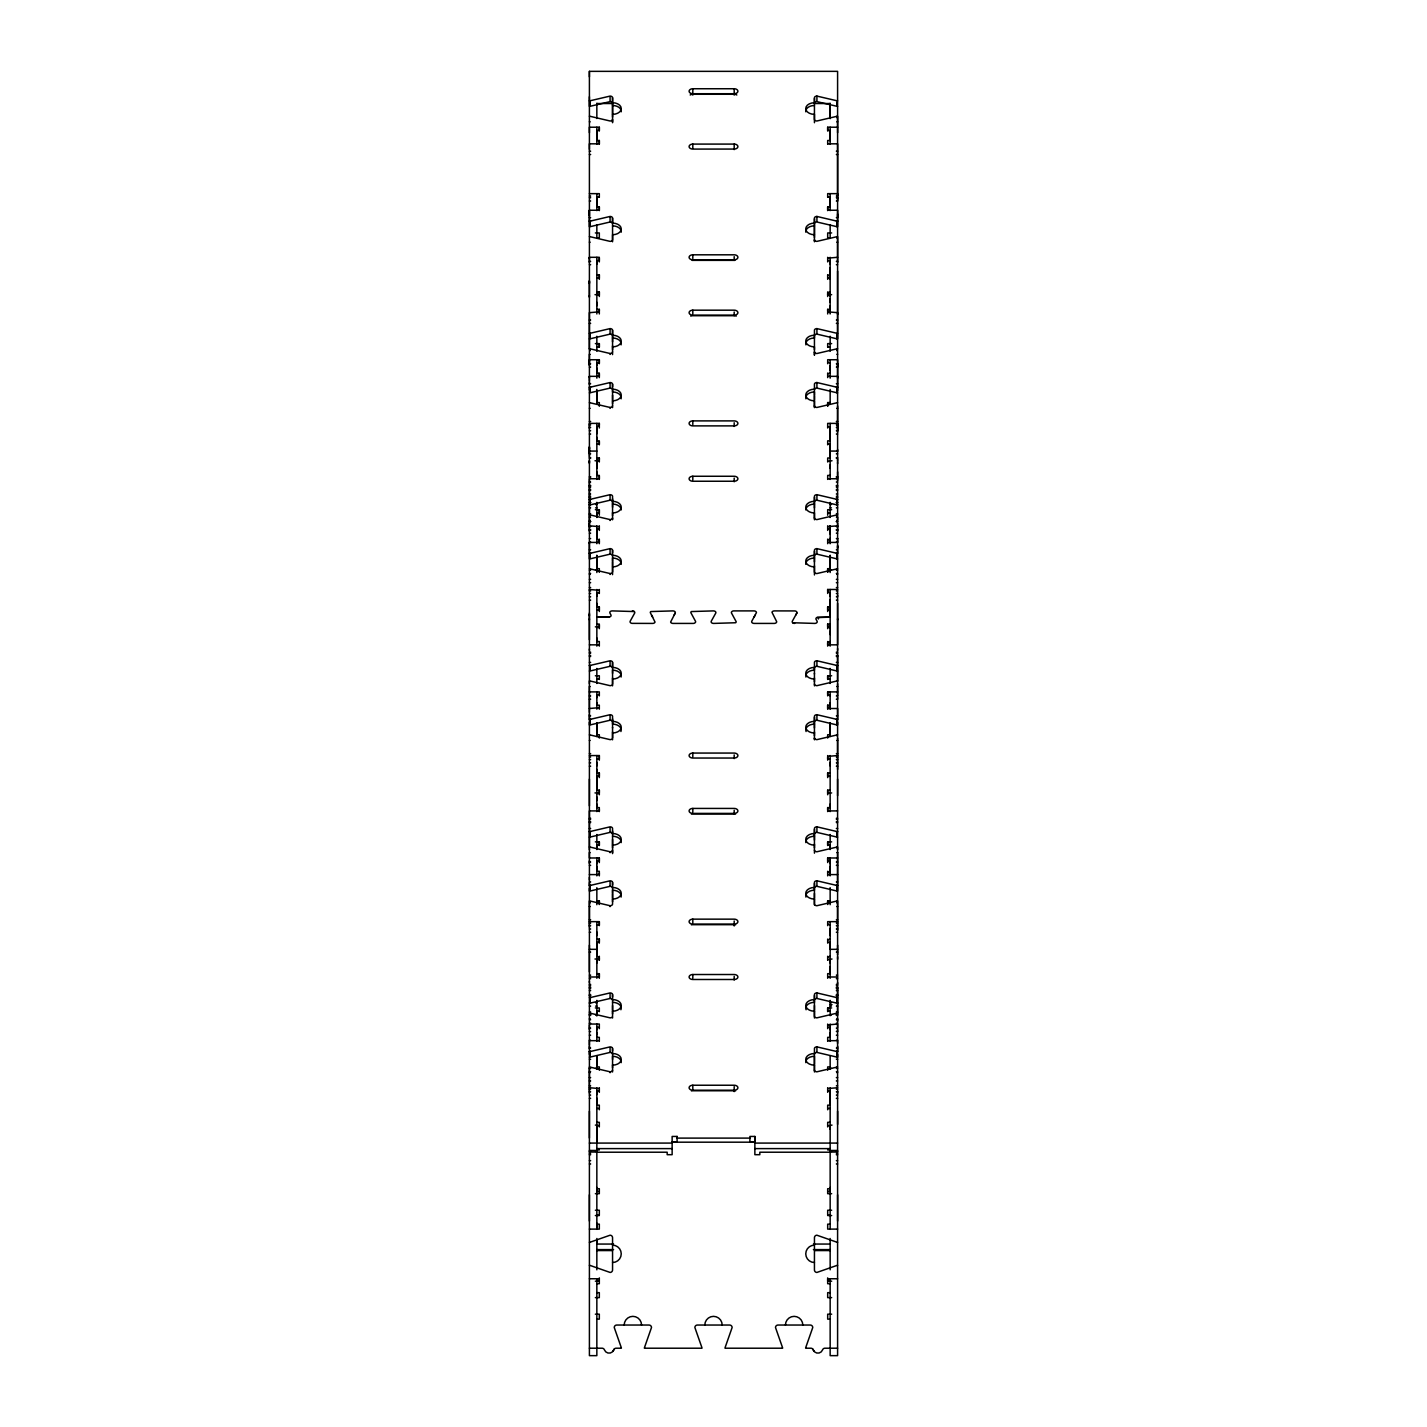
<?xml version="1.0" encoding="UTF-8"?>
<svg xmlns="http://www.w3.org/2000/svg" width="1427" height="1427" viewBox="0 0 1427 1427"><rect width="100%" height="100%" fill="white"/><g stroke="black" fill="none" stroke-linecap="round" stroke-linejoin="round"><path stroke-width="1.5" d="M589.405 543.526L589.405 542.421L599.322 542.421L599.322 540.762M589.405 526.92L589.405 523.067M589.405 448.756L589.405 446.919L589.405 453.144M589.405 428.921L589.405 423.391L599.322 423.391L599.322 428.011M589.405 377.441L589.405 376.336L599.322 376.336L599.322 373.838M589.405 296.513L589.405 280.834L589.405 282.671M589.405 258.697L589.405 257.306L599.322 257.306L599.322 261.926M589.405 1221.084L589.405 1194.791M589.405 1138.05L589.405 1111.258M589.405 1093.26L589.405 1067.039A2.479 1.659 0 0 1 590.1 1067.111L610.078 1071.802A2.479 1.659 0 0 0 612.558 1070.143M589.405 1054.428L589.405 1051.681M589.405 1048.881L589.405 1046.152M589.405 1045.099L589.405 1040.675L599.322 1040.675M589.405 1029.598L589.405 1025.157M589.405 982.543L589.405 981.152M589.405 971.965L589.405 945.173M589.405 927.175L589.405 900.972A2.479 1.659 0 0 1 590.1 901.026L610.078 905.717A2.479 1.659 0 0 0 612.558 904.058L612.558 898.796M589.405 888.343L589.405 891.072A2.479 1.659 0 0 0 590.1 891.019L610.078 886.328A2.479 1.659 0 0 1 612.558 887.986M589.405 882.814L589.405 885.596A2.479 1.659 0 0 0 590.1 885.471L610.078 880.798A2.479 1.659 0 0 1 612.558 882.457L612.558 884.954M589.405 880.067L589.405 877.32M589.405 863.513L589.405 860.766M589.405 849.761L589.405 810.911L599.322 810.911L599.322 809.252M589.405 805.88L589.405 779.088M589.405 722.258L589.405 725.005A2.479 1.659 0 0 0 590.1 724.934L610.078 720.243A2.479 1.659 0 0 1 612.558 721.901L612.558 728.002M589.405 714.035L589.405 719.458A2.479 1.659 0 0 0 590.1 719.386L610.078 714.713A2.479 1.659 0 0 1 612.558 716.372L612.558 720.992M589.405 712.448L589.405 686.405A2.479 1.659 0 0 1 590.1 686.53M589.405 683.676L589.405 680.929A2.479 1.659 0 0 1 590.1 681L610.078 685.673A2.479 1.659 0 0 0 612.558 684.015L612.558 679.038A8.687 5.815 0 0 0 621.244 673.223A8.687 5.815 0 0 0 612.558 667.408L612.558 662.431A2.479 1.659 0 0 0 610.078 660.772L590.1 665.446A2.479 1.659 0 0 1 589.405 665.517M589.405 650.373L589.405 648.982M589.405 639.795L589.405 613.004M589.405 542.421L589.405 558.92A2.479 1.659 0 0 0 590.1 558.849L610.078 554.158A2.479 1.659 0 0 1 612.558 555.834M589.405 531.343L589.405 478.758L599.322 478.758L599.322 476.261M589.405 462.598L589.405 460.76L589.405 463.525M589.405 390.088L589.405 387.341A2.479 1.659 0 0 0 590.1 387.234L610.078 382.543A2.479 1.659 0 0 1 612.558 384.202L612.558 391.961A8.687 5.815 0 0 1 621.102 398.829M589.405 384.559L589.405 381.812M589.405 380.759L589.405 376.336M589.405 349.151L589.405 312.674L599.322 311.835M589.405 262.836L589.405 257.306M599.322 196.962L596.843 196.962L596.843 206.933L599.322 206.933L599.322 210.251L589.405 210.251L589.405 226.75A2.479 1.659 0 0 0 590.1 226.679L610.078 222.006A2.479 1.659 0 0 1 612.558 223.664M589.405 149.353L589.405 143.824L599.322 143.824L599.322 140.488L596.843 140.488L596.843 130.535L599.322 130.535L599.322 127.217L589.405 127.217L589.405 132.747M830.157 1278.753L830.157 1355.65L837.595 1355.65L837.595 71.35L589.405 71.35L589.405 106.365A2.479 1.659 0 0 0 590.1 106.294L610.078 101.62A2.479 1.659 0 0 1 612.558 103.279L612.558 122.704M596.843 1239.867L596.843 1244.059L613.574 1244.059M596.843 1229.378L596.843 1223.064M596.843 1187.442L596.843 1191.474L599.322 1191.474M596.843 1143.081L596.843 1125.653L599.322 1125.653M596.843 1098.112L596.843 1105.158L599.322 1105.158L599.322 1109.778M596.843 1094.58L596.843 1091.049L599.322 1091.049M596.843 1055.784L596.843 1066.914L599.322 1066.914L599.322 1070.232M596.843 1034.86L596.843 1032.363M596.843 1029.866L596.843 1027.386L599.322 1027.386M596.843 963.1L596.843 959.568L599.322 959.568L599.322 957.909M596.843 935.559L596.843 932.027M596.843 866.278L596.843 871.255L599.322 871.255L599.322 875.875M596.843 863.781L596.843 861.302L599.322 861.302L599.322 857.984L589.405 857.984L589.405 852.543A2.479 1.659 0 0 1 590.1 852.615M596.843 849.226L596.843 845.194L599.322 845.194L599.322 841.859L595.362 841.859M596.843 804.061L596.843 807.593L599.322 807.593L599.322 811.588M596.843 800.547L596.843 797.015M596.843 769.474L596.843 772.988L599.322 772.988L599.322 777.608M596.843 765.942L596.843 762.41M596.843 722.633L596.843 734.744L599.322 734.744L599.322 738.062M596.843 702.69L596.843 705.188L599.322 705.188L599.322 709.183M596.843 697.714L596.843 695.217L599.322 694.378M596.843 637.994L596.843 641.508L599.322 641.508L599.322 646.128M596.843 603.389L596.843 606.921L599.322 606.921L599.322 611.523M596.843 596.325L596.843 592.794L599.322 592.794M596.843 555.299L596.843 568.659L599.322 568.659L599.322 572.352M596.843 517.466L596.843 513.024L599.322 513.024L599.322 509.707L595.362 509.707M596.843 471.909L596.843 475.423L599.322 475.423L599.322 479.418M596.843 468.377L596.843 461.313L599.322 460.475M596.843 437.304L596.843 440.836L599.322 440.836L599.322 444.832M596.843 433.772L596.843 426.709L599.322 425.888M596.843 390.481L596.843 402.575L599.322 402.575L599.322 406.267M596.843 368.023L596.843 373.018L599.322 373.018L599.322 377.62M596.843 365.544L596.843 363.047L599.322 363.047L599.322 359.729L589.405 359.729L589.405 365.258L589.405 354.253A2.479 1.659 0 0 1 590.1 354.36M596.843 305.824L596.843 302.292M596.843 264.156L596.843 260.624L599.322 260.624L599.322 258.144M599.322 1088.551L589.405 1087.731M596.843 973.678L599.322 973.678L599.322 976.996L589.405 976.996M599.322 957.071L596.843 956.251L596.843 942.409L599.322 942.409M599.322 941.57L599.322 939.073L596.843 939.073M589.405 921.646L599.322 921.646L599.322 924.964L596.843 924.964M599.322 904.147L599.322 900.829L596.843 900.829M599.322 872.932L599.322 874.59L589.405 874.59M599.322 792.645L599.322 790.166L596.843 790.166L596.843 776.324L599.322 776.324L599.322 772.988M589.405 755.561L599.322 755.561L599.322 758.879L596.843 758.879M599.322 707.667L589.405 708.505M599.322 624.901L599.322 627.398L596.843 627.398M599.322 606.921L599.322 610.239L596.843 610.239M599.322 590.296L589.405 589.476L589.405 590.849L590.635 590.903M599.322 539.923L596.843 539.103L596.843 529.132L599.322 529.132M599.322 526.634L589.405 525.814M599.322 459.655L599.322 457.996L596.843 457.996L596.843 460.76L594.988 460.76M599.322 441.656L599.322 444.154L596.843 444.154M599.322 425.05L599.322 423.391M595.362 343.622L599.322 343.622L599.322 346.939L596.843 346.939M599.322 311.015L599.322 309.356L596.843 309.356M594.988 294.675L596.843 294.675L596.843 291.911L599.322 291.911L599.322 295.228L596.843 295.228M596.843 274.751L599.322 274.751L599.322 278.069L596.843 278.069M612.558 1067.913L612.558 1056.301A8.687 5.815 0 0 1 621.209 1062.633M612.558 1051.039L612.558 1048.542A2.479 1.659 0 0 0 610.078 1046.883L590.1 1051.556A2.479 1.659 0 0 1 589.405 1051.628M612.558 1013.973L612.558 1005.518M612.558 997.081L612.558 994.583A2.479 1.659 0 0 0 610.078 992.924L590.1 997.616A2.479 1.659 0 0 1 589.405 997.687L590.635 997.883M612.558 901.828L612.558 890.216A8.687 5.815 0 0 1 621.102 897.084M612.558 853.614L612.558 839.433M612.558 847.888L612.558 830.996M589.405 734.887A2.479 1.659 0 0 1 590.1 734.959L610.078 739.632A2.479 1.659 0 0 0 612.558 737.973L612.558 731.873M620.906 731.534A8.687 5.815 0 0 0 612.558 724.131L612.558 718.869M612.558 678.753L612.558 670.173A8.687 5.815 0 0 1 621.102 677.04M589.405 568.802A2.479 1.659 0 0 1 590.1 568.874L610.078 573.547A2.479 1.659 0 0 0 612.558 571.888L612.558 566.894A8.687 5.815 0 0 0 621.244 561.096A8.687 5.815 0 0 0 612.558 555.281M612.558 566.626L612.558 558.046A8.687 5.815 0 0 1 621.209 564.378M612.558 552.784L612.558 550.287A2.479 1.659 0 0 0 610.078 548.628L590.1 553.319A2.479 1.659 0 0 1 589.405 553.373M612.558 519.143L612.558 512.668M612.558 507.281L612.558 501.876A2.479 1.659 0 0 0 610.078 500.217L590.1 504.89A2.479 1.659 0 0 1 589.405 504.962M612.558 515.718L612.558 498.826M612.558 405.928L612.558 400.541M612.558 399.703L612.558 389.749A2.479 1.659 0 0 0 610.078 388.09L590.1 392.764A2.479 1.659 0 0 1 589.405 392.835M612.558 386.699L612.558 384.202M612.558 351.987L612.558 335.791A2.479 1.659 0 0 0 610.078 334.132L590.1 338.805A2.479 1.659 0 0 1 589.405 338.877M612.558 341.891L612.558 330.261A2.479 1.659 0 0 0 610.078 328.602L590.1 333.276A2.479 1.659 0 0 1 589.405 333.347M589.405 221.221A2.479 1.659 0 0 0 590.1 221.149L610.078 216.458A2.479 1.659 0 0 1 612.558 218.135L612.558 223.111A8.687 5.815 0 0 1 621.244 228.926A8.687 5.815 0 0 1 612.558 234.741L612.558 239.718A2.479 1.659 0 0 1 610.078 241.377L590.1 236.704A2.479 1.659 0 0 0 589.405 236.632M589.405 100.835A2.479 1.659 0 0 0 590.1 100.764L610.078 96.091A2.479 1.659 0 0 1 612.558 97.749L612.558 102.726A8.687 5.815 0 0 1 621.244 108.541A8.687 5.815 0 0 1 612.558 114.356M596.843 1152.213L667.176 1152.213L667.176 1154.693L672.135 1154.693L672.135 1136.445L677.094 1136.445L677.094 1138.104L749.906 1138.104M754.865 1141.975L749.906 1141.975L749.906 1136.445L754.865 1136.445L754.865 1143.081L837.595 1143.081M814.442 1070.268L814.442 1064.881M814.442 1064.043L814.442 1056.301A8.687 5.815 0 0 0 805.791 1062.633M814.442 1010.922L814.442 1016.327A2.479 1.659 0 0 0 816.922 1017.843L836.9 1013.17A2.479 1.659 0 0 1 837.595 1013.099M814.442 1010.084L814.442 1000.131A2.479 1.659 0 0 1 816.922 998.472L836.9 1003.145A2.479 1.659 0 0 0 837.595 1003.217M814.442 898.796L814.442 904.183A2.479 1.659 0 0 0 816.922 905.717L836.9 901.026A2.479 1.659 0 0 1 837.595 900.972L837.595 930.44M814.442 897.958L814.442 887.986A2.479 1.659 0 0 1 816.922 886.328L836.9 891.019A2.479 1.659 0 0 0 837.595 891.072L837.595 852.49M814.442 853.168L814.442 834.046A2.479 1.659 0 0 1 816.922 832.387L836.9 837.06A2.479 1.659 0 0 0 837.595 837.132M814.442 739.186L814.442 721.901A2.479 1.659 0 0 1 816.922 720.243L836.9 724.934A2.479 1.659 0 0 0 837.595 725.005L837.595 722.258M814.442 685.87L814.442 677.932M814.442 674.043L814.442 667.961A2.479 1.659 0 0 1 816.922 666.302L836.9 670.975A2.479 1.659 0 0 0 837.595 671.047M814.442 566.626L814.442 555.834A2.479 1.659 0 0 1 816.922 554.158L836.9 558.849A2.479 1.659 0 0 0 837.595 558.92M814.442 518.072L814.442 501.876A2.479 1.659 0 0 1 816.922 500.217L836.9 504.89A2.479 1.659 0 0 0 837.595 504.962M814.442 407.016L814.442 391.961A8.687 5.815 0 0 0 805.898 398.829M814.442 355.216L814.442 335.791A2.479 1.659 0 0 1 816.922 334.132L836.9 338.805A2.479 1.659 0 0 0 837.595 338.877L837.595 271.148M814.442 240.931L814.442 223.664A2.479 1.659 0 0 1 816.922 222.006L836.9 226.679A2.479 1.659 0 0 0 837.595 226.75L837.595 210.251L827.678 210.251L827.678 206.933L830.157 206.933L830.157 196.962L827.678 196.962M827.678 1277.879L827.678 1281.196L831.656 1281.196M827.678 1088.551L837.595 1087.731M827.678 1024.889L837.595 1024.051L837.595 1028.207L836.365 1028.118M831.656 1007.944L827.678 1007.944L827.678 1011.261L830.157 1011.261M827.678 957.071L830.157 956.251M827.678 939.911L830.157 939.073M827.678 924.125L830.157 924.964M827.678 904.147L827.678 900.829L830.157 900.829M827.678 872.093L830.157 871.255M837.595 857.984L827.678 857.984L827.678 861.302L830.157 861.302M831.656 841.859L827.678 841.859L827.678 845.194L830.157 845.194L830.157 849.226M827.678 810.09L827.678 807.593L830.157 807.593L830.157 804.061M830.157 790.166L827.678 790.166L827.678 793.483L831.656 792.93M830.157 772.988L827.678 772.988L827.678 776.324L830.157 776.324M827.678 757.22L827.678 758.879L830.157 758.879M827.678 756.381L837.595 755.561M827.678 738.062L827.678 734.744L830.157 734.744L830.157 722.633M830.157 709.183L830.157 705.188L827.678 705.188L827.678 708.505L837.595 708.505L837.595 719.511A2.479 1.659 0 0 1 836.9 719.386L816.922 714.713A2.479 1.659 0 0 0 814.442 716.372L814.442 721.366A8.687 5.815 0 0 0 805.756 727.164A8.687 5.815 0 0 0 814.442 732.979M827.678 694.378L827.678 691.899L837.595 691.899M831.656 675.774L827.678 675.774L827.678 679.109L830.157 679.109M827.678 643.167L827.678 644.843L837.595 644.843L837.595 603.318M827.678 642.346L830.157 641.508L830.157 646.128M827.678 626.56L827.678 624.081L830.157 624.081L830.157 628.879M830.157 606.921L827.678 606.921L827.678 610.239L830.157 610.239M827.678 591.973L830.157 592.794L830.157 596.325M827.678 591.135L827.678 589.476L837.595 589.476M827.678 571.977L827.678 568.659L830.157 568.659L830.157 555.299M827.678 539.923L830.157 539.103M827.678 526.634L837.595 525.814L837.595 527.651M827.678 405.892L827.678 402.575L830.157 402.575M827.678 373.838L830.157 373.018M827.678 362.208L830.157 363.047M827.678 311.835L837.595 312.674L837.595 314.511M827.678 311.015L827.678 309.356L830.157 309.356M827.678 293.57L827.678 295.228L830.157 295.228L830.157 291.911L827.678 292.731M827.678 275.572L830.157 274.751M827.678 258.144L837.595 257.306M837.595 127.217L827.678 127.217L827.678 130.535L830.157 130.535L830.157 140.488L827.678 140.488L827.678 144.181M830.157 542.421L830.157 538.264M830.157 1187.442L830.157 1191.474L827.678 1191.474M830.157 1125.35L832.012 1125.1M830.157 1087.731L830.157 1105.158L827.678 1105.158L827.678 1109.778M830.157 1028.207L830.157 1037.34L827.678 1037.34L827.678 1041.335M830.157 966.614L830.157 973.678L827.678 973.678L827.678 978.298M830.157 963.1L830.157 959.568L827.678 959.568M830.157 959.265L832.012 959.015M830.157 935.559L830.157 928.495M830.157 874.59L830.157 857.984M830.157 765.942L830.157 762.41M830.157 708.505L830.157 702.69M830.157 644.843L830.157 599.75M830.157 534.108L830.157 525.814L830.157 543.705M830.157 468.377L830.157 464.845M830.157 370.521L830.157 365.544M830.157 312.674L830.157 267.687M830.157 264.156L830.157 260.624L827.678 260.624M837.595 546.113L837.595 549.787L836.365 549.787M837.595 461.795L837.595 463.721M837.595 459.03L837.595 461.01M837.595 363.421L837.595 367.096L836.365 367.096M837.595 213.943L837.595 217.635L836.365 217.635M837.595 201.029L837.595 197.336M837.595 1221.084L837.595 1194.791M837.595 1124.405L837.595 1111.258M837.595 1093.26L837.595 1091.405M837.595 1054.428L837.595 1057.157A2.479 1.659 0 0 1 836.9 1057.086L816.922 1052.412A2.479 1.659 0 0 0 814.442 1054.071M837.595 1046.205L837.595 1051.628A2.479 1.659 0 0 1 836.9 1051.556L816.922 1046.883A2.479 1.659 0 0 0 814.442 1048.542L814.442 1071.98M837.595 1043.405L837.595 1040.675L827.678 1040.675M837.595 1031.436L837.595 1029.598M837.595 1021.322L837.595 1018.575A2.479 1.659 0 0 0 836.9 1018.7M837.595 1013.491L837.595 987.181L836.365 987.109M837.595 982.543L837.595 984.38L836.365 984.38M837.595 959.265L837.595 956.696M837.595 954.859L837.595 945.173M837.595 849.761L837.595 847.014A2.479 1.659 0 0 0 836.9 847.085L816.922 851.758A2.479 1.659 0 0 1 814.442 850.1M837.595 795.695L837.595 779.088M837.595 769.403L837.595 738.062M837.595 697.428L837.595 699.266L836.365 699.266M837.595 696.037L837.595 683.676M837.595 681.321L837.595 655.029M837.595 650.373L837.595 648.518M837.595 550.697L837.595 553.426A2.479 1.659 0 0 1 836.9 553.319L816.922 548.628A2.479 1.659 0 0 0 814.442 550.287L814.442 555.281A8.687 5.815 0 0 0 805.756 561.096A8.687 5.815 0 0 0 814.442 566.894L814.442 571.888A2.479 1.659 0 0 0 816.922 573.547L836.9 568.874A2.479 1.659 0 0 1 837.595 568.802M837.595 547.897L837.595 545.15M837.595 538.264L837.595 542.421L827.678 542.421M837.595 531.343L837.595 528.596M837.595 525.867L837.595 523.067M837.595 517.591L837.595 520.32A2.479 1.659 0 0 0 836.9 520.445M837.595 480.596L837.595 471.838M837.595 432.185L837.595 405.892M837.595 390.677L837.595 359.729L827.678 359.729L827.678 363.724M837.595 262.836L837.595 236.632A2.479 1.659 0 0 0 836.9 236.704L816.922 241.377A2.479 1.659 0 0 1 814.442 239.718L814.442 241.787M837.595 199.174L837.595 143.824L827.678 143.824M837.595 132.747L837.595 116.247A2.479 1.659 0 0 0 836.9 116.318L816.922 120.992A2.479 1.659 0 0 1 814.442 119.333L814.442 114.356A8.687 5.815 0 0 1 805.756 108.541A8.687 5.815 0 0 1 814.442 102.726L814.442 97.749A2.479 1.659 0 0 1 816.922 96.091L836.9 100.764A2.479 1.659 0 0 0 837.595 100.835M837.595 449.434L837.595 451.414M632.322 610.899A2.479 1.659 0 0 1 634.694 613.039L630.145 621.28A2.479 1.659 0 0 0 631.965 623.367L652.585 623.421A2.479 1.659 0 0 0 655.029 622.047L650.32 612.665A2.462 1.659 0 0 1 650.801 611.559L672.866 610.899A2.479 1.659 0 0 1 675.239 613.039L670.619 622.047A2.479 1.659 0 0 0 673.062 623.421L693.13 623.421A2.479 1.659 0 0 0 694.735 623.028L695.413 622.422A2.479 1.659 0 0 0 695.502 621.28L690.846 612.665A2.479 1.659 0 0 1 691.346 611.559L713.393 610.899A2.479 1.659 0 0 1 715.783 613.039L711.217 621.28A2.479 1.659 0 0 0 713.607 623.421L735.654 622.743A2.479 1.659 0 0 0 736.154 621.655L731.498 613.039A2.479 1.659 0 0 1 731.605 611.898L732.265 611.291A2.479 1.659 0 0 1 733.87 610.899L753.938 610.899A2.479 1.659 0 0 1 756.417 612.665L751.761 621.28A2.479 1.659 0 0 0 754.152 623.421L774.201 623.421A2.479 1.659 0 0 0 776.68 621.655L771.971 612.272A2.479 1.659 0 0 1 774.415 610.899L795.053 610.934A2.479 1.659 0 0 1 796.855 613.039L792.306 621.28A2.479 1.659 0 0 0 794.678 623.421M613.075 1351.173L614.127 1349.211M674.097 615.091L675.239 613.039M754.045 617.16L755.186 615.091M795.713 615.091L796.855 613.039M830.157 589.476L830.157 617.16L816.761 617.57A2.479 1.659 0 0 0 816.083 619.389L817.118 621.28A2.479 1.659 0 0 1 814.746 623.421L792.698 622.743M609.168 617.106L596.843 617.16L610.239 616.732A2.479 1.659 0 0 0 610.917 614.912L609.882 613.039A2.479 1.659 0 0 1 612.254 610.899L634.302 611.559M817.261 617.338L830.157 617.16M837.595 348.759A2.479 1.659 0 0 0 836.9 348.83L816.922 353.504A2.479 1.659 0 0 1 814.442 351.845L814.442 354.931M589.405 499.432A2.479 1.659 0 0 0 590.1 499.361L610.078 494.687A2.479 1.659 0 0 1 612.558 496.346L612.558 500.948M837.595 514.844A2.479 1.659 0 0 0 836.9 514.915L816.922 519.589A2.479 1.659 0 0 1 814.442 517.93M612.558 667.961A2.479 1.659 0 0 0 610.078 666.302L590.1 670.975A2.479 1.659 0 0 1 589.405 671.047M837.595 734.887A2.479 1.659 0 0 0 836.9 734.959L816.922 739.632A2.479 1.659 0 0 1 814.442 737.973L814.442 739.81M589.405 831.602A2.479 1.659 0 0 0 590.1 831.531L610.078 826.839A2.479 1.659 0 0 1 612.558 828.516L612.558 833.118M612.558 834.046A2.479 1.659 0 0 0 610.078 832.387L590.1 837.06A2.479 1.659 0 0 1 589.405 837.132M612.558 1000.131A2.479 1.659 0 0 0 610.078 998.472L590.1 1003.145A2.479 1.659 0 0 1 589.405 1003.217M612.558 1054.071A2.479 1.659 0 0 0 610.078 1052.412L590.1 1057.086A2.479 1.659 0 0 1 589.405 1057.157M837.595 1067.039A2.479 1.659 0 0 0 836.9 1067.111L816.922 1071.802A2.479 1.659 0 0 1 814.442 1070.143M692.808 88.742L734.192 88.742A3.728 2.497 0 0 1 737.902 91.221A3.728 2.497 0 0 1 734.192 93.718L692.808 93.718A3.728 2.497 0 0 1 689.098 91.221A3.728 2.497 0 0 1 692.808 88.742L692.808 95.092M596.843 103.529L612.397 103.529M814.603 103.529L830.157 103.529L830.157 118.512L830.157 103.297M692.808 144.091L734.192 144.091A3.728 2.497 0 0 1 737.902 146.589A3.728 2.497 0 0 1 734.192 149.068L692.808 149.086A3.728 2.497 0 0 1 689.098 146.589A3.728 2.497 0 0 1 692.808 144.091L692.808 148.247M589.405 151.191L590.635 151.191M836.365 151.191L837.595 151.191M589.405 154.526L590.635 154.526M836.365 154.526L837.595 154.526M589.405 193.644L599.322 193.644L599.322 197.336M589.405 196.034L590.635 196.034M836.365 196.034L837.595 196.034M589.405 197.693L590.635 197.693M836.365 197.693L837.595 197.693M589.405 201.029L590.635 200.993M836.365 201.029L837.595 200.993M589.405 217.635L590.635 217.635M589.405 220.953L590.635 220.953M836.365 220.953L837.595 220.953M595.362 232.94L599.322 232.94L599.322 237.899L596.843 237.899M831.656 232.94L827.678 232.94L827.678 237.899L830.157 237.899M692.808 254.809L734.192 254.809A3.728 2.497 0 0 1 737.902 257.306A3.728 2.497 0 0 1 734.192 259.803L692.808 259.803A3.728 2.497 0 0 1 689.098 257.306A3.728 2.497 0 0 1 692.808 254.809L692.808 258.501M734.869 260.392A3.728 2.497 0 0 0 734.192 260.356L692.808 260.356A3.728 2.497 0 0 0 692.131 260.392M589.405 261.373L590.635 261.373M836.365 261.373L837.595 261.373M589.405 264.691L590.635 264.691M836.365 264.691L837.595 264.691M827.678 278.069L830.157 278.069M830.157 294.675L831.638 294.675M692.808 310.176L734.192 310.176A3.728 2.497 0 0 1 737.902 312.674A3.728 2.497 0 0 1 734.192 315.153L692.808 315.153A3.728 2.497 0 0 1 689.098 312.674A3.728 2.497 0 0 1 692.808 310.176L692.808 313.869M736.225 316.116A3.728 2.497 0 0 0 734.192 315.706L692.808 315.706A3.728 2.497 0 0 0 690.775 316.116M589.405 320.04L590.635 320.04M836.365 320.04L837.595 320.04M589.405 323.376L590.635 323.376M836.365 323.376L837.595 323.376M831.656 343.622L827.678 343.622L827.678 347.296M827.678 346.939L830.157 346.939M589.405 363.778L590.635 363.778M836.365 363.778L837.595 363.778M589.405 367.096L590.635 367.096M827.678 376.336L837.595 376.336L837.595 378.173M589.405 383.72L590.635 383.72M836.365 383.72L837.595 383.72M589.405 387.038L590.635 387.038M836.365 387.038L837.595 387.038M692.808 420.894L734.192 420.894A3.728 2.497 0 0 1 737.902 423.391A3.728 2.497 0 0 1 734.192 425.888L692.808 425.888A3.728 2.497 0 0 1 689.098 423.391A3.728 2.497 0 0 1 692.808 420.894L692.808 424.586M589.405 421.482L590.635 421.482M836.365 421.482L837.595 421.482M589.405 424.818L590.635 424.818M836.365 424.818L837.595 424.818M827.678 426.709L830.157 426.709L830.157 440.836L827.678 440.836L827.678 444.832M589.405 427.44L590.635 427.44M836.365 427.44L837.595 427.44M589.405 430.776L590.635 430.722M836.365 430.776L837.595 430.722L837.595 423.391L827.678 423.391L827.678 428.011M589.405 434.04L590.635 434.04M836.365 434.04L837.595 434.04M827.678 444.154L830.157 444.154L830.157 479.418M589.405 451.075L596.843 451.075M837.595 451.075L830.157 451.075L830.157 457.996L827.678 457.996L827.678 461.991M589.405 453.84L590.635 453.84M836.365 453.84L837.595 453.84M589.405 457.853L590.635 457.853M836.365 457.853L837.595 457.853M589.405 458.049L590.635 458.049M836.365 458.049L837.595 458.049M832.012 460.76L830.157 461.01M827.678 461.313L830.157 461.313M830.157 475.423L827.678 475.423L827.678 479.418M692.808 476.261L734.192 476.261A3.728 2.497 0 0 1 737.902 478.758A3.728 2.497 0 0 1 734.192 481.238L692.808 481.238A3.728 2.497 0 0 1 689.098 478.758A3.728 2.497 0 0 1 692.808 476.261L692.808 479.954M589.405 476.921L590.635 476.921M836.365 476.903L837.595 476.903M589.405 477.082L590.635 477.082M836.365 477.082L837.595 477.082M827.678 478.758L837.595 478.758M589.405 482.023L590.635 482.023M836.365 482.023L837.595 482.023M589.405 485.519L590.635 485.519M836.365 485.519L837.595 485.519M589.405 486.125L590.635 486.125M836.365 486.125L837.595 486.125M589.405 487.089L590.635 487.089M836.365 487.089L837.595 487.089M589.405 489.461L590.635 489.461M836.365 489.461L837.595 489.461M589.405 490.424L590.635 490.424M836.365 490.424L837.595 490.424M589.405 493.992L590.635 493.992M836.365 493.992L837.595 493.992M589.405 496.311L590.635 496.311M836.365 496.311L837.595 496.311M589.405 497.488L590.635 497.488M836.365 497.488L837.595 497.488M589.405 499.646L590.635 499.646M836.365 499.646L837.595 499.646M589.405 502.429L590.635 502.429M836.365 502.429L837.595 502.429M589.405 502.625L590.635 502.625M836.365 502.625L837.595 502.625M589.405 504.534L590.635 504.534M595.594 504.534L596.843 504.534M830.157 504.534L831.406 504.534M836.365 504.534L837.595 504.534M589.405 507.851L590.635 507.851M595.594 507.851L596.843 507.851M830.157 507.851L831.406 507.851M836.365 507.851L837.595 507.851M831.656 509.707L827.678 509.707L827.678 515.236M827.678 513.024L830.157 513.024M589.405 513.756L590.635 513.756M836.365 513.756L837.595 513.756M589.405 517.073L590.635 517.073M836.365 517.073L837.595 517.073M589.405 521.479L590.635 521.479M836.365 521.479L837.595 521.479M589.405 521.658L590.635 521.658M836.365 521.658L837.595 521.658M589.405 526.599L590.635 526.599M836.365 526.599L837.595 526.599M827.678 529.132L830.157 529.132M589.405 529.863L590.635 529.863M836.365 529.863L837.595 529.863M589.405 530.095L590.635 530.095M836.365 530.095L837.595 530.095M589.405 533.181L590.635 533.181M836.365 533.181L837.595 533.181M589.405 538.568L590.635 538.568M836.365 538.568L837.595 538.568M589.405 542.064L590.635 542.064M836.365 542.046L837.595 542.046M589.405 549.787L590.635 549.787M589.405 553.123L590.635 553.123M836.365 553.123L837.595 553.123M589.405 570.14L590.635 570.14M595.594 570.14L596.843 570.14M830.157 570.14L831.406 570.14M836.365 570.14L837.595 570.14M589.405 573.458L590.635 573.458M836.365 573.458L837.595 573.458M589.405 579.362L590.635 579.362M836.365 579.362L837.595 579.362M589.405 582.68L590.635 582.68M836.365 582.68L837.595 582.68M589.405 587.567L590.635 587.567M836.365 587.567L837.595 587.567M836.365 590.903L837.595 590.903M589.405 593.525L590.635 593.525M836.365 593.525L837.595 593.525M589.405 596.861L590.635 596.789M836.365 596.789L837.595 596.861L837.595 595.005M589.405 600.125L590.635 600.125M836.365 600.125L837.595 600.125M596.843 624.081L599.322 624.081L599.322 628.683M595.362 626.845L596.843 626.845M827.678 627.398L830.157 627.398M589.405 644.843L599.322 644.843M589.405 652.21L590.635 652.21M836.365 652.21L837.595 652.21M589.405 653.174L590.635 653.174M836.365 653.174L837.595 653.174M589.405 655.528L590.635 655.528M836.365 655.528L837.595 655.528M589.405 656.491L590.635 656.491M836.365 656.491L837.595 656.491M589.405 662.396L590.635 662.396M836.365 662.396L837.595 662.396M589.405 665.713L590.635 665.713M836.365 665.713L837.595 665.713M595.362 675.774L599.322 675.774L599.322 679.466M596.843 679.109L599.322 679.109M589.405 691.899L599.322 691.899L599.322 695.894M827.678 695.217L830.157 695.217L830.157 704.349M589.405 695.948L590.635 695.948M836.365 695.948L837.595 695.948M589.405 699.266L590.635 699.266M589.405 715.872L590.635 715.872M836.365 715.872L837.595 715.872M589.405 719.208L590.635 719.208M836.365 719.208L837.595 719.208M692.808 753.064L734.192 753.064A3.728 2.497 0 0 1 737.902 755.561A3.728 2.497 0 0 1 734.192 758.04L692.808 758.04A3.728 2.497 0 0 1 689.098 755.561A3.728 2.497 0 0 1 692.808 753.064L692.808 756.756M589.405 753.652L590.635 753.652M836.365 753.652L837.595 753.652M589.405 756.988L590.635 756.988M836.365 756.988L837.595 756.988M589.405 759.61L590.635 759.61M836.365 759.61L837.595 759.61M589.405 762.928L590.635 762.874M836.365 762.874L837.595 762.928M589.405 766.21L590.635 766.21M836.365 766.21L837.595 766.21M594.988 792.93L596.843 792.93M596.843 793.483L599.322 793.483M692.808 808.431L734.192 808.431A3.728 2.497 0 0 1 737.902 810.911A3.728 2.497 0 0 1 734.192 813.408L692.808 813.408A3.728 2.497 0 0 1 689.098 810.911A3.728 2.497 0 0 1 692.808 808.431L692.808 812.124M827.678 810.911L837.595 810.911M735.547 814.139A3.728 2.497 0 0 0 734.192 813.961L692.808 813.961A3.728 2.497 0 0 0 691.453 814.139M589.405 818.295L590.635 818.295M836.365 818.295L837.595 818.295M589.405 819.259L590.635 819.259M836.365 819.259L837.595 819.259M589.405 821.613L590.635 821.613M836.365 821.613L837.595 821.613M589.405 822.576L590.635 822.576M836.365 822.576L837.595 822.576M589.405 828.481L590.635 828.481M836.365 828.481L837.595 828.481M589.405 831.798L590.635 831.798M836.365 831.798L837.595 831.798M589.405 862.033L590.635 862.033M836.365 862.033L837.595 862.033M589.405 865.351L590.635 865.351M836.365 865.351L837.595 865.351M827.678 874.59L837.595 874.59M589.405 881.957L590.635 881.957M836.365 881.957L837.595 881.957M589.405 885.275L590.635 885.275M836.365 885.275L837.595 885.275M692.808 919.149L734.192 919.149A3.728 2.497 0 0 1 737.902 921.646A3.728 2.497 0 0 1 734.192 924.125L692.808 924.125A3.728 2.497 0 0 1 689.098 921.646A3.728 2.497 0 0 1 692.808 919.149L692.808 922.841M589.405 919.737L590.635 919.737M836.365 919.737L837.595 919.737M837.595 921.646L827.678 921.646L827.678 925.641M589.405 923.055L590.635 923.055M836.365 923.055L837.595 923.055M589.405 925.695L590.635 925.695M836.365 925.695L837.595 925.695M589.405 928.959L590.635 929.013M836.365 928.959L837.595 929.013M589.405 932.277L590.635 932.277M836.365 932.277L837.595 932.277M827.678 942.409L830.157 942.409L830.157 949.33L837.595 949.33M589.405 949.33L596.843 949.33M589.405 952.094L590.635 952.094M836.365 952.094L837.595 952.094M594.988 959.015L596.843 959.015M692.808 974.516L734.192 974.516A3.728 2.497 0 0 1 737.902 976.996A3.728 2.497 0 0 1 734.192 979.493L692.808 979.493A3.728 2.497 0 0 1 689.098 976.996A3.728 2.497 0 0 1 692.808 974.516L692.808 978.208M589.405 975.158L590.635 975.158M836.365 975.14L837.595 975.14M827.678 976.996L837.595 976.996M589.405 978.654L590.635 978.654M836.365 978.654L837.595 978.654M589.405 984.38L590.635 984.38M589.405 985.343L590.635 985.343M836.365 985.343L837.595 985.343M589.405 987.109L590.635 987.109M589.405 987.698L590.635 987.698M836.365 987.698L837.595 987.698M589.405 988.661L590.635 988.661M836.365 988.661L837.595 988.661M589.405 990.623L590.635 990.623M836.365 990.623L837.595 990.623M589.405 994.565L590.635 994.565M836.365 994.565L837.595 994.565M589.405 995.564L590.635 995.564M836.365 995.564L837.595 995.564M589.405 995.743L590.635 995.743M836.365 995.743L837.595 995.743M836.365 997.883L837.595 997.883A2.479 1.659 0 0 1 836.9 997.616L816.922 992.924A2.479 1.659 0 0 0 814.442 994.583L814.442 999.578A8.687 5.815 0 0 0 805.756 1005.393A8.687 5.815 0 0 0 814.442 1011.208M589.405 1002.789L590.635 1002.789M595.594 1002.789L596.843 1002.789M830.157 1002.789L831.406 1002.789M836.365 1002.789L837.595 1002.789M830.157 1004.626L832.012 1004.626M589.405 1006.106L590.635 1006.106M595.594 1006.106L596.843 1006.106M830.157 1006.106L831.406 1006.106M836.365 1006.106L837.595 1006.106M595.362 1007.944L599.322 1007.944L599.322 1011.636M599.322 1011.261L596.843 1011.261L596.843 1015.721L596.843 1000.363M589.405 1012.011L590.635 1012.011M836.365 1012.011L837.595 1012.011M589.405 1014.597L590.635 1014.597M595.594 1014.597L596.843 1014.597M830.157 1014.597L831.406 1014.597M836.365 1014.597L837.595 1014.597M589.405 1014.775L590.635 1014.775M595.594 1014.775L596.843 1014.775M830.157 1014.775L831.406 1014.775M836.365 1014.775L837.595 1014.775M589.405 1015.328L590.635 1015.328M836.365 1015.328L837.595 1015.328M589.405 1019.716L590.635 1019.716M836.365 1019.716L837.595 1019.716M589.405 1023.23L590.635 1023.23M836.365 1023.23L837.595 1023.23M589.405 1024.051L599.322 1024.051L599.322 1028.671M827.678 1027.386L830.157 1027.386M589.405 1028.118L590.635 1028.118M589.405 1031.436L590.635 1031.685M836.365 1031.436L837.595 1031.685M589.405 1035.199L590.635 1035.199M836.365 1035.199L837.595 1035.199M596.843 1037.34L599.322 1037.34L599.322 1041.335M589.405 1040.14L590.635 1040.319M836.365 1040.301L837.595 1040.14M589.405 1048.042L590.635 1048.042M836.365 1048.042L837.595 1048.042M589.405 1051.36L590.635 1051.36M836.365 1051.36L837.595 1051.36M589.405 1059.173L590.635 1059.351M836.365 1059.173L837.595 1059.351M830.157 1066.914L827.678 1066.914L827.678 1070.232M589.405 1068.377L590.635 1068.377M595.594 1068.377L596.843 1068.377M830.157 1068.377L831.406 1068.377M836.365 1068.377L837.595 1068.377M589.405 1071.713L590.635 1071.713M836.365 1071.713L837.595 1071.713M589.405 1077.599L590.635 1077.599M836.365 1077.599L837.595 1077.599M589.405 1080.935L590.635 1080.935M836.365 1080.935L837.595 1080.935M692.808 1085.233L734.192 1085.233A3.728 2.497 0 0 1 737.902 1087.731A3.728 2.497 0 0 1 734.192 1090.21L692.808 1090.21A3.728 2.497 0 0 1 689.098 1087.731A3.728 2.497 0 0 1 692.808 1085.233L692.808 1089.39M589.405 1085.822L590.635 1085.822M836.365 1085.822L837.595 1085.822M589.405 1089.14L590.635 1089.14M836.365 1089.14L837.595 1089.14M827.678 1091.049L830.157 1091.049L830.157 1093.26M589.405 1091.78L590.635 1091.78M836.365 1091.78L837.595 1091.78M589.405 1095.044L590.635 1095.098M836.365 1095.098L837.595 1095.044M589.405 1098.362L590.635 1098.362M836.365 1098.362L837.595 1098.362M596.843 1108.476L599.322 1108.476M827.678 1108.476L830.157 1108.476M596.843 1122.318L599.322 1122.318L599.322 1126.938M830.157 1122.318L827.678 1122.318L827.678 1126.938M595.362 1125.1L596.843 1125.1M827.678 1125.653L830.157 1125.653L830.157 1229.378M672.135 1141.975L677.094 1141.975L677.094 1136.445M672.135 1142.189L754.865 1142.189M589.405 1143.081L672.135 1143.081M596.843 1148.61L672.135 1148.61M754.865 1148.61L830.157 1148.61M596.843 1149.948L599.322 1149.948M827.678 1149.948L830.157 1149.948M589.405 1150.465L596.843 1150.465M830.157 1150.465L837.595 1150.465M589.405 1151.428L590.635 1151.428M595.594 1151.428L596.843 1151.428M830.157 1151.428L831.406 1151.428M836.365 1151.428L837.595 1151.428M589.405 1152.035L596.843 1152.035M830.157 1152.035L837.595 1152.035M830.157 1152.213L759.824 1152.213L759.824 1154.693L754.865 1154.693L754.865 1136.445M589.405 1153.783L590.635 1153.783M836.365 1153.783L837.595 1153.783M589.405 1154.746L590.635 1154.746M836.365 1154.746L837.595 1154.746M589.405 1160.65L590.635 1160.65M836.365 1160.65L837.595 1160.65M589.405 1163.968L590.635 1163.968M836.365 1163.968L837.595 1163.968M596.843 1188.727L599.322 1188.727L599.322 1193.686L595.362 1193.686M830.157 1188.727L827.678 1188.727L827.678 1193.686L831.656 1193.686M595.362 1210.239L599.322 1210.239L599.322 1215.198L596.843 1215.198M831.656 1210.239L827.678 1210.239L827.678 1215.198L830.157 1215.198M595.362 1215.554L599.322 1215.554M827.678 1215.554L831.656 1215.554M596.843 1224.152L599.322 1224.152L599.322 1229.111L589.405 1229.111M830.157 1224.152L827.678 1224.152L827.678 1229.111L837.595 1229.111M813.426 1244.059L830.157 1244.059M596.843 1249.606L613.574 1249.606M813.426 1249.606L830.157 1249.606M596.843 1250.569L612.219 1250.569M814.781 1250.569L830.157 1250.569M589.405 1278.753L599.322 1278.753M837.595 1278.753L827.678 1278.753L827.678 1283.711L830.157 1283.711M595.362 1281.196L599.322 1281.196M596.843 1283.711L599.322 1283.711L599.322 1277.879M596.843 1292.666L599.322 1292.666L599.322 1297.625L595.362 1297.625M830.157 1292.666L827.678 1292.666L827.678 1297.625L831.656 1297.625M595.362 1314.178L599.322 1314.178L599.322 1319.137L596.843 1319.137M831.656 1314.178L827.678 1314.178L827.678 1319.137L830.157 1319.137M589.405 1348.212L602.069 1348.212A2.479 2.479 0 0 1 604.424 1349.853A4.959 4.959 0 0 0 613.771 1349.853A2.479 2.479 0 0 1 616.125 1348.212L621.351 1348.212A2.479 2.479 0 0 0 621.244 1347.498L614.252 1327.52A2.479 2.479 0 0 1 616.749 1325.041L649 1325.041A2.479 2.479 0 0 1 651.497 1327.52L644.505 1347.498A2.479 2.479 0 0 0 644.398 1348.212L701.977 1348.212A2.479 2.479 0 0 0 701.87 1347.498L694.878 1327.52A2.479 2.479 0 0 1 697.375 1325.041L729.625 1325.041A2.479 2.479 0 0 1 732.122 1327.52L725.13 1347.498A2.479 2.479 0 0 0 725.023 1348.212L782.602 1348.212A2.479 2.479 0 0 0 782.495 1347.498L775.503 1327.52A2.479 2.479 0 0 1 778 1325.041L810.268 1325.041A2.479 2.479 0 0 1 812.748 1327.52L805.756 1347.498A2.479 2.479 0 0 0 805.649 1348.212L810.875 1348.212A2.479 2.479 0 0 1 813.229 1349.853A4.959 4.959 0 0 0 822.576 1349.853A2.479 2.479 0 0 1 824.931 1348.212L837.595 1348.212M837.595 106.365A2.479 1.659 0 0 1 836.9 106.294L816.922 101.62A2.479 1.659 0 0 0 814.442 103.279M612.558 119.333A2.479 1.659 0 0 1 610.078 120.992L590.1 116.318A2.479 1.659 0 0 0 589.405 116.247M814.442 234.741A8.687 5.815 0 0 1 805.756 228.926A8.687 5.815 0 0 1 814.442 223.111L814.442 218.135A2.479 1.659 0 0 1 816.922 216.458L836.9 221.149A2.479 1.659 0 0 0 837.595 221.221M805.898 344.87A8.687 5.815 0 0 1 814.442 338.003L814.442 330.261A2.479 1.659 0 0 1 816.922 328.602L836.9 333.276A2.479 1.659 0 0 0 837.595 333.347M814.442 395.136L814.442 384.202A2.479 1.659 0 0 1 816.922 382.543L836.9 387.234A2.479 1.659 0 0 0 837.595 387.288M837.595 392.835A2.479 1.659 0 0 1 836.9 392.764L816.922 388.09A2.479 1.659 0 0 0 814.442 389.749M612.558 351.845A2.479 1.659 0 0 1 610.078 353.504L590.1 348.83A2.479 1.659 0 0 0 589.405 348.759M612.558 405.803A2.479 1.659 0 0 1 610.078 407.462L590.1 402.789A2.479 1.659 0 0 0 589.405 402.717M814.442 519.785L814.442 512.953A8.687 5.815 0 0 1 805.756 507.138A8.687 5.815 0 0 1 814.442 501.323L814.442 496.346A2.479 1.659 0 0 1 816.922 494.687L836.9 499.361A2.479 1.659 0 0 0 837.595 499.432M612.558 517.93A2.479 1.659 0 0 1 610.078 519.589L590.1 514.915A2.479 1.659 0 0 0 589.405 514.844M805.898 677.04A8.687 5.815 0 0 1 814.442 670.173L814.442 662.431A2.479 1.659 0 0 1 816.922 660.772L836.9 665.446A2.479 1.659 0 0 0 837.595 665.517M814.442 845.123A8.687 5.815 0 0 1 805.756 839.308A8.687 5.815 0 0 1 814.442 833.493L814.442 828.516A2.479 1.659 0 0 1 816.922 826.839L836.9 831.531A2.479 1.659 0 0 0 837.595 831.602M814.442 899.064A8.687 5.815 0 0 1 805.756 893.248A8.687 5.815 0 0 1 814.442 887.451L814.442 882.457A2.479 1.659 0 0 1 816.922 880.798L836.9 885.471A2.479 1.659 0 0 0 837.595 885.543M612.558 850.1A2.479 1.659 0 0 1 610.078 851.758L590.1 847.085A2.479 1.659 0 0 0 589.405 847.014M651.55 615.091L652.692 617.16M812.873 1349.211L813.925 1351.173M837.595 195.481L837.595 193.644L827.678 193.644L827.678 197.336M837.595 618.765L837.595 619.924M596.843 293.748L596.843 294.675M589.405 281.761L589.405 283.598M589.405 295.603L589.405 297.44M589.405 447.846L589.405 449.683M589.405 614.377L589.405 615.768M589.405 618.765L589.405 619.924M836.9 102.138L836.9 106.294M836.9 116.318L836.9 117.692M836.9 222.523L836.9 226.679M836.9 236.704L836.9 238.077M836.9 334.203L836.9 338.805M836.9 348.83L836.9 350.685M836.9 388.144L836.9 392.764M836.9 500.288L836.9 504.89M836.9 514.915L836.9 515.843M836.9 554.229L836.9 558.849M836.9 568.874L836.9 569.783M836.9 666.373L836.9 670.975M836.9 720.314L836.9 724.934M836.9 734.959L836.9 735.868M836.9 832.44L836.9 837.06M836.9 847.085L836.9 848.013M836.9 886.399L836.9 891.019M836.9 901.026L836.9 902.881M836.9 998.525L836.9 1003.145M836.9 1013.17L836.9 1014.08M836.9 1052.484L836.9 1057.086M836.9 1067.111L836.9 1068.038M830.157 127.217L830.157 144.181M830.157 193.644L830.157 210.625M830.157 224.663L830.157 238.273M830.157 257.306L830.157 279.353M830.157 295.228L830.157 296.156M830.157 298.76L830.157 302.292M830.157 305.824L830.157 313.958M830.157 336.255L830.157 351.31M830.157 359.729L830.157 378.173M830.157 389.446L830.157 404.34M830.157 423.391L830.157 451.77M830.157 502.34L830.157 517.466M830.157 555.531L830.157 572.548M830.157 630.93L830.157 634.587M830.157 668.425L830.157 683.462M830.157 691.899L830.157 696.037M830.157 723.739L830.157 736.493M830.157 755.561L830.157 811.588M830.157 834.51L830.157 849.547M830.157 859.821L830.157 863.781M830.157 866.278L830.157 875.875M830.157 887.701L830.157 904.718M830.157 921.646L830.157 978.298M830.157 1000.363L830.157 1015.721M830.157 1024.051L830.157 1029.866M830.157 1032.363L830.157 1041.335M830.157 1055.784L830.157 1069.215M830.157 1094.58L830.157 1129.239M830.157 1238.493L830.157 1269.816M827.678 127.217L827.678 130.892M827.678 206.933L827.678 210.625M827.678 257.306L827.678 261.926M827.678 274.751L827.678 279.353M827.678 291.911L827.678 296.513M827.678 309.356L827.678 313.958M827.678 373.018L827.678 377.62M827.678 402.575L827.678 406.267M827.678 525.814L827.678 530.416M827.678 539.103L827.678 543.705M827.678 568.659L827.678 572.352M827.678 589.476L827.678 593.471M827.678 606.921L827.678 611.523M827.678 624.081L827.678 628.683M827.678 641.508L827.678 646.128M827.678 675.774L827.678 679.466M827.678 691.899L827.678 695.894M827.678 705.188L827.678 709.183M827.678 755.561L827.678 760.163M827.678 772.988L827.678 777.608M827.678 790.166L827.678 794.768M827.678 807.593L827.678 811.588M827.678 841.859L827.678 845.551M827.678 857.984L827.678 862.586M827.678 871.255L827.678 875.875M827.678 900.829L827.678 904.522M827.678 939.073L827.678 943.069M827.678 956.251L827.678 960.246M827.678 1007.944L827.678 1011.636M827.678 1024.051L827.678 1028.671M827.678 1087.731L827.678 1092.333M818.42 618.069L818.42 618.997M816.922 96.091L816.922 100.925M816.922 216.458L816.922 221.31M816.922 328.602L816.922 333.204M816.922 382.543L816.922 387.163M816.922 494.687L816.922 499.289M816.922 548.628L816.922 553.248M816.922 660.772L816.922 665.374M816.922 714.713L816.922 719.333M816.922 826.839L816.922 831.459M816.922 880.798L816.922 885.418M816.922 992.924L816.922 997.544M816.922 1046.883L816.922 1051.485M814.442 98.427L814.442 122.704M814.442 218.813L814.442 237.506M814.442 349.633L814.442 346.868A8.687 5.815 0 0 1 805.756 341.053A8.687 5.815 0 0 1 814.442 335.238M814.442 395.832L814.442 399.703M814.442 407.64L814.442 400.826A8.687 5.815 0 0 1 805.756 395.011A8.687 5.815 0 0 1 814.442 389.196M814.442 497.256L814.442 507.958M814.442 551.214L814.442 561.917M814.442 565.788L814.442 574.956M814.442 673.366L814.442 678.753M814.442 681.803L814.442 679.038A8.687 5.815 0 0 1 805.756 673.223A8.687 5.815 0 0 1 814.442 667.408M814.442 717.299L814.442 728.002M814.442 731.873L814.442 735.743M814.442 829.426L814.442 840.128M814.442 844.017L814.442 847.888M814.442 883.384L814.442 890.216A8.687 5.815 0 0 0 805.898 897.084M814.442 893.391L814.442 904.968M814.442 995.511L814.442 1002.343A8.687 5.815 0 0 0 806.094 1009.745M814.442 1005.518L814.442 1018.022M734.192 88.742L734.192 92.88M734.192 93.718L734.192 95.092M734.192 144.091L734.192 149.621M734.192 256.664L734.192 260.356M734.192 312.014L734.192 315.706M734.192 422.749L734.192 426.441M734.192 478.099L734.192 481.791M734.192 754.919L734.192 758.593M734.192 810.268L734.192 813.961M734.192 920.986L734.192 925.98M734.192 976.353L734.192 980.046M734.192 1086.625L734.192 1091.601M612.558 97.749L612.558 117.121M612.558 120.029L612.558 122.098M612.558 218.135L612.558 241.787M612.558 330.261L612.558 334.863M612.558 345.762L612.558 349.633M612.558 352.772L612.558 354.61M612.558 395.136L612.558 403.591M612.558 406.731L612.558 407.64M612.558 518.857L612.558 519.785M612.558 550.287L612.558 561.221M612.558 561.917L612.558 572.013M612.558 572.798L612.558 574.653M612.558 662.431L612.558 667.033M612.558 667.408L612.558 673.366M612.558 677.932L612.558 684.157M612.558 684.942L612.558 685.87M612.558 727.306L612.558 732.711M612.558 737.973L612.558 732.979A8.687 5.815 0 0 0 621.244 727.164A8.687 5.815 0 0 0 612.558 721.366M612.558 738.883L612.558 739.81M612.558 851.027L612.558 852.864M612.558 882.457L612.558 893.391M612.558 894.087L612.558 897.958M612.558 994.583L612.558 1010.084M612.558 1010.922L612.558 1016.327A2.479 1.659 0 0 1 610.078 1017.843L590.1 1013.17A2.479 1.659 0 0 0 589.405 1013.099M612.558 1017.112L612.558 1018.022M612.558 1048.542L612.558 1059.476M612.558 1064.881L612.558 1071.98M610.078 96.768L610.078 101.62M610.078 217.154L610.078 222.006M610.078 329.512L610.078 334.132M610.078 353.504L610.078 354.431M610.078 383.471L610.078 388.09M610.078 407.462L610.078 408.39M610.078 495.597L610.078 500.217M610.078 519.589L610.078 520.516M610.078 549.556L610.078 554.158M610.078 573.547L610.078 574.475M610.078 661.682L610.078 666.302M610.078 715.64L610.078 720.243M610.078 827.767L610.078 832.387M610.078 851.758L610.078 852.686M610.078 881.725L610.078 886.328M610.078 905.717L610.078 906.627M610.078 993.852L610.078 998.472M610.078 1047.81L610.078 1052.412M610.078 1071.802L610.078 1072.712M599.322 127.217L599.322 130.892M599.322 140.488L599.322 144.181M599.322 206.933L599.322 210.625M599.322 274.751L599.322 279.353M599.322 291.911L599.322 296.513M599.322 309.356L599.322 313.958M599.322 343.622L599.322 347.296M599.322 359.729L599.322 363.724M599.322 457.996L599.322 461.991M599.322 509.707L599.322 515.236M599.322 525.814L599.322 530.416M599.322 539.103L599.322 543.705M599.322 589.476L599.322 593.471M599.322 755.561L599.322 760.163M599.322 790.166L599.322 794.768M599.322 841.859L599.322 845.551M599.322 857.984L599.322 862.586M599.322 900.829L599.322 904.522M599.322 921.646L599.322 925.641M599.322 939.073L599.322 943.069M599.322 956.251L599.322 960.246M599.322 973.678L599.322 978.298M599.322 1087.731L599.322 1092.333M596.843 103.297L596.843 118.53M596.843 127.217L596.843 144.181M596.843 193.644L596.843 210.625M596.843 224.663L596.843 238.273M596.843 257.306L596.843 313.958M596.843 336.255L596.843 351.31M596.843 359.729L596.843 378.173M596.843 389.446L596.843 404.34M596.843 423.391L596.843 479.418M596.843 502.34L596.843 517.395M596.843 525.814L596.843 543.705M596.843 555.531L596.843 572.548M596.843 589.476L596.843 646.128M596.843 668.425L596.843 683.462M596.843 691.899L596.843 709.183M596.843 723.739L596.843 736.493M596.843 755.561L596.843 811.588M596.843 834.51L596.843 849.547M596.843 857.984L596.843 875.875M596.843 887.701L596.843 904.718M596.843 921.646L596.843 978.298M596.843 1024.051L596.843 1041.335M596.843 1055.909L596.843 1069.215M596.843 1087.731L596.843 1229.111M596.843 1238.493L596.843 1269.816M596.843 1278.753L596.843 1355.65L589.405 1355.65L589.405 96.751M590.1 100.764L590.1 104.902M590.1 221.149L590.1 225.288M590.1 333.276L590.1 337.896M590.1 349.758L590.1 350.685M590.1 387.234L590.1 391.836M590.1 499.361L590.1 503.963M590.1 553.319L590.1 557.921M590.1 665.446L590.1 670.048M590.1 719.386L590.1 724.006M590.1 831.531L590.1 836.133M590.1 885.471L590.1 890.091M590.1 901.953L590.1 902.881M590.1 997.616L590.1 1002.218M590.1 1051.556L590.1 1056.176M589.405 210.251L589.405 215.78M589.405 450.379L589.405 456.604M589.405 71.35L589.405 76.88M735.547 1090.941A3.728 2.497 0 0 0 734.192 1090.763L692.808 1090.763A3.728 2.497 0 0 0 691.453 1090.941M836.9 1072.658A2.479 1.659 0 0 1 837.595 1072.587M589.405 1072.587A2.479 1.659 0 0 1 590.1 1072.658M589.405 1018.628A2.479 1.659 0 0 1 590.1 1018.7M814.442 1065.148A8.687 5.815 0 0 1 805.756 1059.333A8.687 5.815 0 0 1 814.442 1053.518M612.558 1053.518A8.687 5.815 0 0 1 621.244 1059.333A8.687 5.815 0 0 1 612.558 1065.148M612.558 999.578A8.687 5.815 0 0 1 621.244 1005.393A8.687 5.815 0 0 1 612.558 1011.208M612.558 1002.343A8.687 5.815 0 0 1 620.906 1009.745M735.547 924.857A3.728 2.497 0 0 0 734.192 924.678L692.808 924.678A3.728 2.497 0 0 0 691.453 924.857M836.9 906.573A2.479 1.659 0 0 1 837.595 906.502M589.405 906.502A2.479 1.659 0 0 1 590.1 906.573M836.9 852.615A2.479 1.659 0 0 1 837.595 852.543M805.791 842.59A8.687 5.815 0 0 1 814.442 836.258M612.558 887.451A8.687 5.815 0 0 1 621.244 893.248A8.687 5.815 0 0 1 612.558 899.064M612.558 833.493A8.687 5.815 0 0 1 621.244 839.308A8.687 5.815 0 0 1 612.558 845.123M612.558 836.258A8.687 5.815 0 0 1 621.209 842.59M836.9 740.488A2.479 1.659 0 0 1 837.595 740.417M589.405 740.417A2.479 1.659 0 0 1 590.1 740.488M814.442 684.015A2.479 1.659 0 0 0 816.922 685.673L836.9 681A2.479 1.659 0 0 1 837.595 680.929M836.9 686.53A2.479 1.659 0 0 1 837.595 686.458M806.094 731.534A8.687 5.815 0 0 1 814.442 724.131M836.9 121.848A2.479 1.659 0 0 1 837.595 121.777M836.9 242.233A2.479 1.659 0 0 1 837.595 242.162M589.405 242.162A2.479 1.659 0 0 1 590.1 242.233M589.405 121.777A2.479 1.659 0 0 1 590.1 121.848M736.814 95.003A3.728 2.497 0 0 0 734.192 94.271L692.808 94.271A3.728 2.497 0 0 0 690.186 95.003M612.558 105.491A8.687 5.815 0 0 1 621.227 111.788M805.773 111.788A8.687 5.815 0 0 1 814.442 105.491M805.773 232.173A8.687 5.815 0 0 1 814.442 225.876M612.558 225.876A8.687 5.815 0 0 1 621.227 232.173M814.442 405.803A2.479 1.659 0 0 0 816.922 407.462L836.9 402.789A2.479 1.659 0 0 1 837.595 402.717M836.9 408.318A2.479 1.659 0 0 1 837.595 408.247M589.405 408.247A2.479 1.659 0 0 1 590.1 408.318M836.9 354.36A2.479 1.659 0 0 1 837.595 354.288M612.558 389.196A8.687 5.815 0 0 1 621.244 395.011A8.687 5.815 0 0 1 612.558 400.826M612.558 335.238A8.687 5.815 0 0 1 621.244 341.053A8.687 5.815 0 0 1 612.558 346.868M612.558 338.003A8.687 5.815 0 0 1 621.102 344.87M836.9 574.403A2.479 1.659 0 0 1 837.595 574.332M589.405 574.332A2.479 1.659 0 0 1 590.1 574.403M589.405 520.373A2.479 1.659 0 0 1 590.1 520.445M805.791 564.378A8.687 5.815 0 0 1 814.442 558.046M805.756 509.903A8.687 5.815 0 0 1 814.442 504.088M612.558 501.323A8.687 5.815 0 0 1 621.244 507.138A8.687 5.815 0 0 1 612.558 512.953M612.558 504.088A8.687 5.815 0 0 1 621.244 509.903M624.188 1325.041A8.687 8.687 0 0 1 632.875 1316.354A8.687 8.687 0 0 1 641.561 1325.041M589.405 1265.357A2.479 2.479 0 0 1 590.1 1265.446L610.078 1272.438A2.479 2.479 0 0 0 612.558 1269.959L612.558 1237.691A2.479 2.479 0 0 0 610.078 1235.211L590.1 1242.203A2.479 2.479 0 0 1 589.405 1242.311M612.558 1245.147A8.687 8.687 0 0 1 621.244 1253.834A8.687 8.687 0 0 1 612.558 1262.52M704.813 1325.041A8.687 8.687 0 0 1 713.5 1316.354A8.687 8.687 0 0 1 722.187 1325.041M785.439 1325.041A8.687 8.687 0 0 1 794.125 1316.354A8.687 8.687 0 0 1 802.812 1325.041M837.595 1265.357A2.479 2.479 0 0 0 836.9 1265.446L816.922 1272.438A2.479 2.479 0 0 1 814.442 1269.959L814.442 1237.691A2.479 2.479 0 0 1 816.922 1235.211L836.9 1242.203A2.479 2.479 0 0 0 837.595 1242.311M814.442 1262.52A8.687 8.687 0 0 1 805.756 1253.834A8.687 8.687 0 0 1 814.442 1245.147"/></g></svg>
